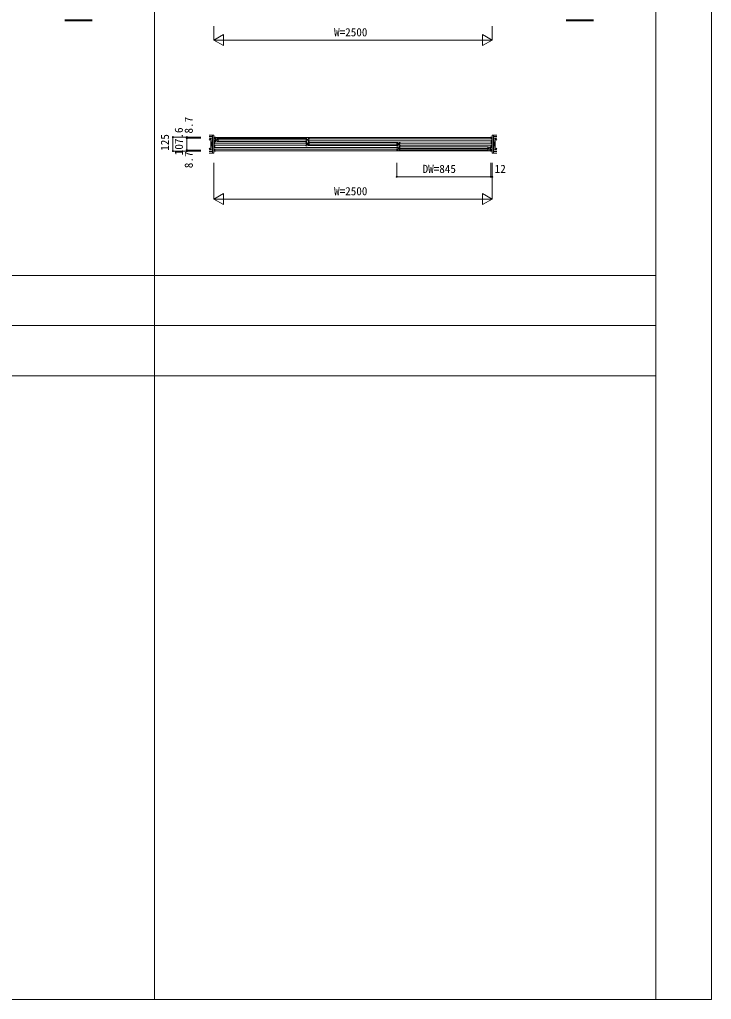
# Model space of a CAD drawing. Units: millimetres, scale not verified. Extents: x -21025 to 6475, y -14850 to 5150.
# Drawn here: x 264 to 6475, y -14850 to -6052 of the extents above; entities that cross this region are included whole.
import ezdxf
from ezdxf.enums import TextEntityAlignment as Align

# ---------------------------------------------------------------- set-up
doc = ezdxf.new("R2010")
doc.units = ezdxf.units.MM
doc.header["$LTSCALE"] = 50
for name, color, linetype, lineweight in [('0-1_YKK_F1', 7, 'Continuous', 9), ('0-2_YKK_N1', 2, 'Continuous', 9), ('0-3_YKK_Z1', 7, 'Continuous', 9), ('0-5_YKK_B1', 4, 'Continuous', 9)]:
    doc.layers.add(name, color=color, linetype=linetype, lineweight=lineweight)
doc.styles.add('ＭＳ ゴシック', font='')
doc.styles.get('ＭＳ ゴシック').set_extended_font_data('MS Gothic')

msp = doc.modelspace()

# ---------------------------------------------------------------- linework, layer by layer
at = {"layer": '0-1_YKK_F1'}
for p, q in [((6475, -14850), (6475, 5150)), ((1475, -14850), (1475, 4650)), ((5975, -14850), (5975, 4650)), ((-21025, -8350), (5975, -8350)), ((-21025, -8800), (5975, -8800)), ((-21025, -9250), (5975, -9250)), ((-21025, -14850), (6475, -14850))]:
    msp.add_line(p, q, dxfattribs=at)
at = {"layer": '0-2_YKK_N1'}
for p, q in [((4507.28, -6111.5), (4507.28, -6236.5)), ((2093.88, -6186.5), (2093.88, -6286.5)), ((4507.28, -6236.5), (4420.68, -6286.5)), ((1890.56, -7108), (1640.56, -7108)), ((1765.56, -7116.7), (1765.56, -7224.3)), ((1890.56, -7224.3), (1765.56, -7224.3)), ((1765.56, -7233), (1765.56, -7224.3)), ((3650.28, -7338.5), (3650.28, -7463.5)), ((4495.28, -7463.5), (4507.28, -7463.5)), ((2093.88, -7613.5), (2093.88, -7713.5)), ((4420.68, -7613.5), (4420.68, -7713.5)), ((4507.28, -7663.5), (4420.68, -7713.5))]:
    msp.add_line(p, q, dxfattribs=at)
for points in [[(2007.28, -6111.5), (2007.28, -6236.5), (2093.88, -6286.5)], [(2093.88, -6186.5), (2007.28, -6236.5), (4507.28, -6236.5)], [(4507.28, -6236.5), (4420.68, -6186.5), (4420.68, -6286.5)], [(1890.56, -7233), (1640.56, -7233), (1640.56, -7108)], [(1890.56, -7116.7), (1765.56, -7116.7), (1765.56, -7108)], [(2007.28, -7338.5), (2007.28, -7663.5), (4507.28, -7663.5)], [(4495.28, -7338.5), (4495.28, -7463.5), (3650.28, -7463.5)], [(4507.28, -7338.5), (4507.28, -7663.5), (4420.68, -7613.5)], [(2093.88, -7613.5), (2007.28, -7663.5), (2093.88, -7713.5)]]:
    msp.add_lwpolyline(points, dxfattribs=at)
for centre in [(1640.56, -7108), (1765.56, -7108), (1765.56, -7116.7), (1640.56, -7233), (1765.56, -7224.3), (1765.56, -7233), (3650.28, -7463.5), (4495.28, -7463.5), (4507.28, -7463.5)]:
    msp.add_circle(centre, 5, dxfattribs=at)
at = {"layer": '0-3_YKK_Z1'}
for p, q in [((671.68, -6053.5), (916.75, -6053.5)), ((671.68, -6055.5), (916.75, -6055.5)), ((671.68, -6057.5), (916.75, -6057.5)), ((671.68, -6059.5), (916.75, -6059.5)), ((671.68, -6061.5), (916.75, -6061.5)), ((916.75, -6063.5), (671.68, -6063.5)), ((5171.68, -6053.5), (5416.75, -6053.5)), ((5171.68, -6055.5), (5416.75, -6055.5)), ((5171.68, -6057.5), (5416.75, -6057.5)), ((5171.68, -6059.5), (5416.75, -6059.5)), ((5171.68, -6061.5), (5416.75, -6061.5)), ((5416.75, -6063.5), (5171.68, -6063.5)), ((1965.56, -7090.5), (1994.78, -7090.5)), ((1982.28, -7118), (1965.56, -7134.89)), ((1982.28, -7118), (1965.56, -7118)), ((1982.28, -7118), (1982.28, -7223)), ((1982.28, -7118), (1994.78, -7223)), ((1982.28, -7118), (1994.78, -7118)), ((1982.28, -7223), (1982.28, -7118)), ((1994.78, -7118), (1994.78, -7223)), ((2007.28, -7090.5), (2007.28, -7250.5)), ((4507.28, -7090.5), (4507.28, -7250.5)), ((4549, -7090.5), (4519.78, -7090.5)), ((4519.78, -7103), (4549, -7103)), ((4532.28, -7118), (4519.78, -7223)), ((4532.28, -7118), (4519.78, -7118)), ((4532.28, -7118), (4549, -7134.89)), ((4532.28, -7118), (4532.28, -7223)), ((4532.28, -7118), (4549, -7118)), ((4532.28, -7223), (4532.28, -7118)), ((1982.28, -7223), (1965.56, -7206.21)), ((4532.28, -7223), (4549, -7206.21)), ((1982.28, -7223), (1965.56, -7223)), ((1994.78, -7238), (1965.56, -7238)), ((1994.78, -7223), (1982.28, -7223)), ((1994.78, -7250.5), (1994.78, -7238)), ((4519.78, -7250.5), (4507.28, -7250.5)), ((4519.78, -7223), (4532.28, -7223)), ((4519.78, -7250.5), (4519.78, -7238)), ((4519.78, -7238), (4549, -7238)), ((4549, -7250.5), (4519.78, -7250.5)), ((4532.28, -7223), (4549, -7223))]:
    msp.add_line(p, q, dxfattribs=at)
for points in [[(1994.78, -7090.5), (1994.78, -7103), (1965.56, -7103)], [(2007.28, -7090.5), (1994.78, -7090.5), (1994.78, -7250.5)], [(4507.28, -7090.5), (4519.78, -7090.5), (4519.78, -7250.5)], [(1965.56, -7250.5), (1994.78, -7250.5), (2007.28, -7250.5)]]:
    msp.add_lwpolyline(points, dxfattribs=at)
at = {"layer": '0-5_YKK_B1'}
for p, q in [((2007.28, -7108), (2007.28, -7118)), ((2022.28, -7108), (2007.28, -7108)), ((2007.28, -7118), (2016.28, -7118)), ((2007.28, -7124.95), (2007.28, -7140.05)), ((2016.28, -7124.95), (2007.28, -7124.95)), ((2008.58, -7110), (2016.28, -7110)), ((2013.88, -7128.75), (2013.88, -7124.95)), ((2016.28, -7109.5), (2016.28, -7127.5)), ((2017.28, -7110), (4497.28, -7110)), ((2019.28, -7127.5), (2019.28, -7117.5)), ((2019.28, -7117.5), (2029.28, -7117.5)), ((2021.78, -7125.8), (2019.28, -7125.8)), ((2021.78, -7128.7), (2021.78, -7125.8)), ((2029.28, -7120.5), (2029.28, -7117.5)), ((2031.28, -7128.5), (2029.28, -7120.5)), ((2039.28, -7119), (2844.28, -7119)), ((2047.28, -7121.7), (2048.33, -7121.1)), ((2047.28, -7130.2), (2047.28, -7121.7)), ((2836.28, -7121.7), (2835.23, -7121.1)), ((2836.28, -7130.2), (2836.28, -7121.7)), ((2852.28, -7128.5), (2854.28, -7120.5)), ((2854.28, -7120.5), (2854.28, -7117.5)), ((2864.28, -7117.5), (2854.28, -7117.5)), ((2861.78, -7125.8), (2864.28, -7125.8)), ((2861.78, -7128.7), (2861.78, -7125.8)), ((2864.28, -7127.5), (2864.28, -7117.5)), ((2864.48, -7124), (4497.28, -7124)), ((4492.28, -7108), (4507.28, -7108)), ((4498.28, -7109.5), (4498.28, -7127.5)), ((4505.98, -7110), (4498.28, -7110)), ((4507.28, -7118), (4498.28, -7118)), ((4498.28, -7124.95), (4507.28, -7124.95)), ((4500.68, -7128.75), (4500.68, -7124.95)), ((4507.28, -7108), (4507.28, -7118)), ((4507.28, -7124.95), (4507.28, -7140.05)), ((2007.28, -7140.05), (2016.28, -7140.05)), ((2007.28, -7162.95), (2007.28, -7178.05)), ((2016.28, -7162.95), (2007.28, -7162.95)), ((2007.28, -7178.05), (2016.28, -7178.05)), ((2007.28, -7200.95), (2007.28, -7216.05)), ((2016.28, -7200.95), (2007.28, -7200.95)), ((2013.88, -7136.25), (2013.88, -7140.05)), ((2013.88, -7166.75), (2013.88, -7162.95)), ((2013.88, -7174.25), (2013.88, -7178.05)), ((2013.88, -7204.75), (2013.88, -7200.95)), ((2013.88, -7212.25), (2013.88, -7216.05)), ((2016.28, -7137.5), (2016.28, -7165.5)), ((2016.28, -7175.5), (2016.28, -7203.5)), ((2016.28, -7213.5), (2016.28, -7231.5)), ((2019.28, -7147.5), (2019.28, -7137.5)), ((2021.78, -7139.2), (2019.28, -7139.2)), ((2029.28, -7147.5), (2019.28, -7147.5)), ((2834.58, -7162), (2019.28, -7162)), ((2019.28, -7179), (2834.58, -7179)), ((3650.08, -7200), (2019.28, -7200)), ((2021.78, -7127.9), (2024.08, -7127.9)), ((2021.78, -7136.3), (2021.78, -7139.2)), ((2024.08, -7137.1), (2021.78, -7137.1)), ((2024.08, -7127.9), (2024.08, -7137.1)), ((2029.28, -7144.5), (2031.28, -7136.5)), ((2029.28, -7147.5), (2029.28, -7144.5)), ((2047.28, -7128.5), (2031.28, -7128.5)), ((2031.28, -7136.5), (2047.28, -7136.5)), ((2039.28, -7146), (2844.28, -7146)), ((2040.28, -7136.5), (2040.28, -7128.5)), ((2041.78, -7132.5), (2841.78, -7132.5)), ((2047.28, -7143.3), (2047.28, -7134.8)), ((2048.33, -7143.9), (2047.28, -7143.3)), ((2834.78, -7165.5), (2834.78, -7155.5)), ((2834.78, -7155.5), (2844.78, -7155.5)), ((2837.28, -7163.8), (2834.78, -7163.8)), ((2834.78, -7185.5), (2834.78, -7175.5)), ((2837.28, -7177.2), (2834.78, -7177.2)), ((2844.78, -7185.5), (2834.78, -7185.5)), ((2835.23, -7143.9), (2836.28, -7143.3)), ((2836.28, -7128.5), (2852.28, -7128.5)), ((2836.28, -7143.3), (2836.28, -7134.8)), ((2852.28, -7136.5), (2836.28, -7136.5)), ((2837.28, -7166.7), (2837.28, -7163.8)), ((2837.28, -7165.9), (2839.58, -7165.9)), ((2837.28, -7174.3), (2837.28, -7177.2)), ((2839.58, -7175.1), (2837.28, -7175.1)), ((2839.58, -7165.9), (2839.58, -7175.1)), ((2843.28, -7136.5), (2843.28, -7128.5)), ((2844.78, -7158.5), (2844.78, -7155.5)), ((2846.78, -7166.5), (2844.78, -7158.5)), ((2844.78, -7182.5), (2846.78, -7174.5)), ((2844.78, -7185.5), (2844.78, -7182.5)), ((2862.78, -7166.5), (2846.78, -7166.5)), ((2846.78, -7174.5), (2862.78, -7174.5)), ((2854.28, -7144.5), (2852.28, -7136.5)), ((2854.28, -7147.5), (2854.28, -7144.5)), ((2854.28, -7147.5), (2864.28, -7147.5)), ((2854.78, -7157), (3659.78, -7157)), ((2854.78, -7184), (3659.78, -7184)), ((2855.78, -7174.5), (2855.78, -7166.5)), ((2857.28, -7170.5), (3657.28, -7170.5)), ((2859.48, -7127.9), (2859.48, -7137.1)), ((2861.78, -7127.9), (2859.48, -7127.9)), ((2859.48, -7137.1), (2861.78, -7137.1)), ((2861.78, -7136.3), (2861.78, -7139.2)), ((2861.78, -7139.2), (2864.28, -7139.2)), ((2862.78, -7159.7), (2863.83, -7159.1)), ((2862.78, -7168.2), (2862.78, -7159.7)), ((2862.78, -7181.3), (2862.78, -7172.8)), ((2863.83, -7181.9), (2862.78, -7181.3)), ((2864.28, -7147.5), (2864.28, -7137.5)), ((4497.28, -7141), (2864.48, -7141)), ((3650.28, -7203.5), (3650.28, -7193.5)), ((3650.28, -7193.5), (3660.28, -7193.5)), ((3652.78, -7201.8), (3650.28, -7201.8)), ((3650.28, -7223.5), (3650.28, -7213.5)), ((3651.78, -7159.7), (3650.73, -7159.1)), ((3650.73, -7181.9), (3651.78, -7181.3)), ((3651.78, -7168.2), (3651.78, -7159.7)), ((3651.78, -7166.5), (3667.78, -7166.5)), ((3651.78, -7181.3), (3651.78, -7172.8)), ((3667.78, -7174.5), (3651.78, -7174.5)), ((3652.78, -7204.7), (3652.78, -7201.8)), ((3652.78, -7203.9), (3655.08, -7203.9)), ((3652.78, -7212.3), (3652.78, -7215.2)), ((3655.08, -7213.1), (3652.78, -7213.1)), ((3655.08, -7203.9), (3655.08, -7213.1)), ((3658.78, -7174.5), (3658.78, -7166.5)), ((3660.28, -7196.5), (3660.28, -7193.5)), ((3662.28, -7204.5), (3660.28, -7196.5)), ((3660.28, -7220.5), (3662.28, -7212.5)), ((3678.28, -7204.5), (3662.28, -7204.5)), ((3662.28, -7212.5), (3678.28, -7212.5)), ((3667.78, -7166.5), (3669.78, -7158.5)), ((3669.78, -7182.5), (3667.78, -7174.5)), ((3669.78, -7158.5), (3669.78, -7155.5)), ((3679.78, -7155.5), (3669.78, -7155.5)), ((3669.78, -7185.5), (3669.78, -7182.5)), ((3669.78, -7185.5), (3679.78, -7185.5)), ((3670.28, -7195), (4475.28, -7195)), ((3671.28, -7212.5), (3671.28, -7204.5)), ((3672.78, -7208.5), (4472.78, -7208.5)), ((3674.98, -7165.9), (3674.98, -7175.1)), ((3677.28, -7165.9), (3674.98, -7165.9)), ((3674.98, -7175.1), (3677.28, -7175.1)), ((3677.28, -7163.8), (3679.78, -7163.8)), ((3677.28, -7166.7), (3677.28, -7163.8)), ((3677.28, -7174.3), (3677.28, -7177.2)), ((3677.28, -7177.2), (3679.78, -7177.2)), ((3678.28, -7197.7), (3679.33, -7197.1)), ((3678.28, -7206.2), (3678.28, -7197.7)), ((3678.28, -7219.3), (3678.28, -7210.8)), ((3679.78, -7165.5), (3679.78, -7155.5)), ((3679.78, -7185.5), (3679.78, -7175.5)), ((3679.98, -7162), (4497.28, -7162)), ((4497.28, -7179), (3679.98, -7179)), ((4467.28, -7197.7), (4466.23, -7197.1)), ((4467.28, -7206.2), (4467.28, -7197.7)), ((4467.28, -7204.5), (4483.28, -7204.5)), ((4467.28, -7219.3), (4467.28, -7210.8)), ((4483.28, -7212.5), (4467.28, -7212.5)), ((4474.28, -7212.5), (4474.28, -7204.5)), ((4483.28, -7204.5), (4485.28, -7196.5)), ((4485.28, -7220.5), (4483.28, -7212.5)), ((4485.28, -7196.5), (4485.28, -7193.5)), ((4495.28, -7193.5), (4485.28, -7193.5)), ((4490.48, -7203.9), (4490.48, -7213.1)), ((4492.78, -7203.9), (4490.48, -7203.9)), ((4490.48, -7213.1), (4492.78, -7213.1)), ((4492.78, -7201.8), (4495.28, -7201.8)), ((4492.78, -7204.7), (4492.78, -7201.8)), ((4492.78, -7212.3), (4492.78, -7215.2)), ((4495.28, -7203.5), (4495.28, -7193.5)), ((4495.28, -7223.5), (4495.28, -7213.5)), ((4498.28, -7137.5), (4498.28, -7165.5)), ((4507.28, -7140.05), (4498.28, -7140.05)), ((4498.28, -7162.95), (4507.28, -7162.95)), ((4498.28, -7175.5), (4498.28, -7203.5)), ((4507.28, -7178.05), (4498.28, -7178.05)), ((4498.28, -7200.95), (4507.28, -7200.95)), ((4498.28, -7213.5), (4498.28, -7231.5)), ((4500.68, -7136.25), (4500.68, -7140.05)), ((4500.68, -7166.75), (4500.68, -7162.95)), ((4500.68, -7174.25), (4500.68, -7178.05)), ((4500.68, -7204.75), (4500.68, -7200.95)), ((4500.68, -7212.25), (4500.68, -7216.05)), ((4507.28, -7162.95), (4507.28, -7178.05)), ((4507.28, -7200.95), (4507.28, -7216.05)), ((2007.28, -7216.05), (2016.28, -7216.05)), ((2007.28, -7223), (2007.28, -7233)), ((2016.28, -7223), (2007.28, -7223)), ((2007.28, -7233), (2022.28, -7233)), ((2008.38, -7231), (2016.28, -7231)), ((4497.28, -7231), (2017.28, -7231)), ((2019.28, -7217), (3650.08, -7217)), ((3652.78, -7215.2), (3650.28, -7215.2)), ((3660.28, -7223.5), (3650.28, -7223.5)), ((3660.28, -7223.5), (3660.28, -7220.5)), ((3670.28, -7222), (4475.28, -7222)), ((3679.33, -7219.9), (3678.28, -7219.3)), ((4466.23, -7219.9), (4467.28, -7219.3)), ((4485.28, -7223.5), (4485.28, -7220.5)), ((4485.28, -7223.5), (4495.28, -7223.5)), ((4507.28, -7233), (4492.28, -7233)), ((4492.78, -7215.2), (4495.28, -7215.2)), ((4507.28, -7216.05), (4498.28, -7216.05)), ((4498.28, -7223), (4507.28, -7223)), ((4506.18, -7231), (4498.28, -7231)), ((4507.28, -7223), (4507.28, -7233))]:
    msp.add_line(p, q, dxfattribs=at)

# ---------------------------------------------------------------- texts
at = {"layer": '0-2_YKK_N1', "color": 4, "style": 'ＭＳ ゴシック'}
for s, p in [('W=2500', (3087.4, -6224.5)), ('DW=845', (3882.16, -7451.5)), ('12', (4529.39, -7451.5)), ('W=2500', (3087.4, -7651.5))]:
    msp.add_text(s, height=73.31, dxfattribs=at).set_placement(p, align=Align.BOTTOM_LEFT)
for s, p in [('8.7', (1841.01, -7075.52)), ('107.6', (1752.05, -7270.38)), ('125', (1627.05, -7230.4)), ('8.7', (1841.01, -7386.68))]:
    msp.add_text(s, height=73.31, rotation=90, dxfattribs=at).set_placement(p, align=Align.BOTTOM_LEFT)

doc.saveas('drawing.dxf')
